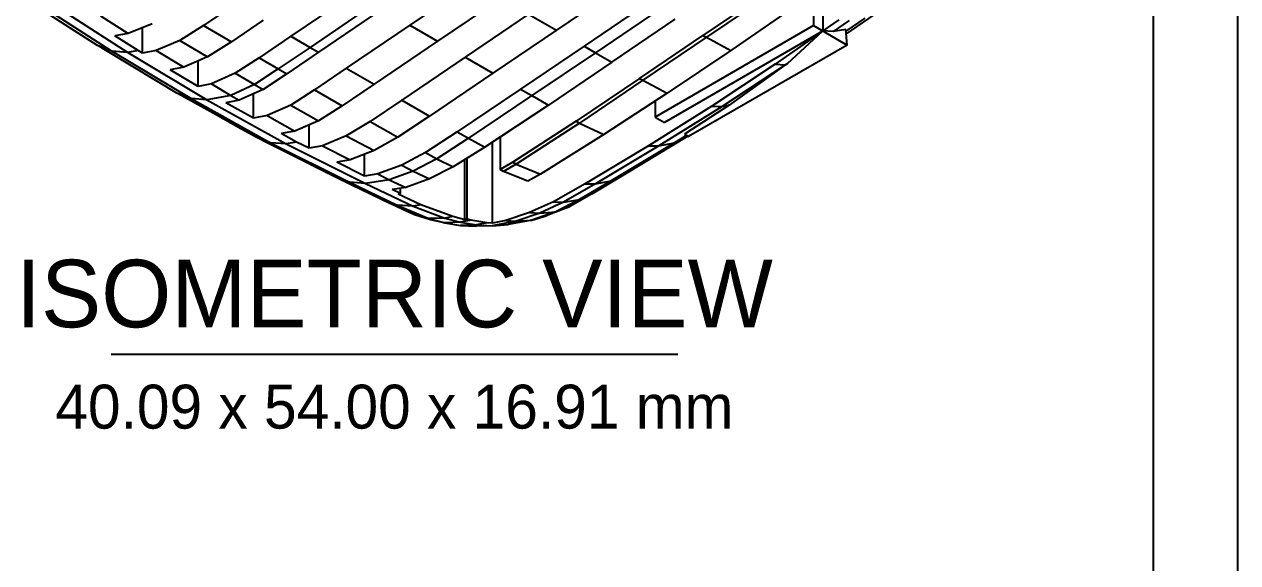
# Model space of a CAD drawing. Header units: millimetres. Extents: x 5 to 601, y 5 to 415.
# Drawn here: x 517.1 to 589, y 319.4 to 351.3 of the extents above; entities that cross this region are included whole.
import ezdxf
from ezdxf.enums import TextEntityAlignment as Align

# ---------------------------------------------------------------- set-up
doc = ezdxf.new("R2010")
doc.units = ezdxf.units.MM
for name, color, linetype in [('FRAME', 7, 'CONTINUOUS'), ('TEXT', 3, 'CONTINUOUS'), ('TITLE', 7, 'CONTINUOUS'), ('VISIBLE', 7, 'CONTINUOUS')]:
    doc.layers.add(name, color=color, linetype=linetype)

msp = doc.modelspace()

# ---------------------------------------------------------------- linework, layer by layer
at = {"layer": 'FRAME'}
msp.add_line((584, 10), (584, 410), dxfattribs=at)
at = {"layer": 'TEXT'}
msp.add_line((522.2, 331.732271), (555.8, 331.732271), dxfattribs=at)
at = {"layer": 'TITLE'}
msp.add_line((589, 5), (589, 415), dxfattribs=at)
at = {"layer": 'VISIBLE'}
for p, q in [((543.667416, 353.776245), (539.907852, 351.227794)), ((552.361406, 353.474183), (548.601843, 350.928605)), ((564.404227, 353.504156), (564.404227, 350.884889)), ((517.549729, 352.721524), (522.249184, 349.691388)), ((518.48962, 352.63036), (523.189074, 349.616503)), ((536.618235, 353.125187), (532.858671, 350.573961)), ((545.312225, 352.828133), (541.552661, 350.281202)), ((554.006215, 352.524932), (550.246652, 349.978214)), ((561.055396, 353.166264), (557.295833, 350.625825)), ((561.254653, 353.051453), (557.49509, 350.510784)), ((563.851571, 353.117513), (563.851571, 351.200487)), ((520.029161, 350.902736), (518.384352, 351.959865)), ((529.569053, 352.477021), (527.689272, 351.20078)), ((537.757382, 352.465395), (533.997819, 349.914958)), ((538.263044, 352.174386), (534.50348, 349.623715)), ((546.957034, 351.878995), (543.19747, 349.334952)), ((546.957034, 351.878995), (548.601843, 350.928605)), ((554.675417, 352.138722), (550.915854, 349.591541)), ((562.700205, 352.312007), (558.940642, 349.720427)), ((567.7399, 352.049077), (565.781026, 350.712173)), ((521.579981, 351.776281), (523.22479, 350.743843)), ((524.634626, 351.303644), (523.22479, 350.743843)), ((527.689272, 351.20078), (526.279435, 350.311658)), ((527.689272, 351.20078), (529.334081, 350.249629)), ((531.213862, 351.525491), (529.334081, 350.249629)), ((539.907852, 351.227794), (536.148289, 348.676363)), ((539.907852, 351.227794), (541.552661, 350.281202)), ((551.891461, 349.028274), (555.651024, 351.575455)), ((563.851571, 351.200487), (554.452663, 345.774025)), ((563.851571, 351.200487), (565.84132, 350.051705)), ((565.344118, 351.542681), (564.404227, 350.884889)), ((565.954107, 351.508167), (565.014216, 350.853193)), ((566.893998, 351.652511), (565.766046, 350.876253)), ((521.403282, 350.01958), (520.029161, 350.902736)), ((523.22479, 350.743843), (522.425883, 350.604393)), ((523.800003, 349.731254), (522.425883, 350.604393)), ((524.070692, 349.56906), (524.070692, 351.079724)), ((532.858671, 350.573961), (530.97889, 349.298479)), ((532.858671, 350.573961), (533.997819, 349.914958)), ((548.601843, 350.928605), (544.842279, 348.389119)), ((553.53627, 348.078643), (557.295833, 350.625825)), ((557.49509, 350.510784), (553.735526, 347.963602)), ((564.375835, 350.865018), (555.005319, 345.454949)), ((557.295833, 350.625825), (557.49509, 350.510784)), ((557.49509, 350.510784), (558.940642, 349.720427)), ((564.375835, 350.865018), (561.584555, 348.911515)), ((562.303517, 348.96421), (564.375836, 350.86502)), ((565.014216, 350.853193), (564.404227, 350.884889)), ((565.757148, 350.973723), (565.014216, 350.853193)), ((565.84132, 350.051705), (565.757148, 350.973723)), ((521.67397, 349.857478), (521.403282, 350.01958)), ((522.249184, 349.691388), (521.403282, 350.01958)), ((523.318779, 348.872483), (521.67397, 349.857478)), ((522.249184, 349.691388), (526.948638, 346.876139)), ((523.189074, 349.616503), (522.249184, 349.691388)), ((523.800003, 349.731254), (523.189074, 349.616503)), ((524.070692, 349.56906), (523.800003, 349.731254)), ((524.869599, 349.719156), (524.070692, 349.56906)), ((526.279435, 350.311658), (524.869599, 349.719156)), ((524.869599, 349.719156), (526.514408, 348.733819)), ((526.279435, 350.311658), (527.924244, 349.345693)), ((529.334081, 350.249629), (527.924244, 349.345693)), ((533.997819, 349.914958), (532.118037, 348.639739)), ((533.997819, 349.914958), (534.50348, 349.623715)), ((541.552661, 350.281202), (537.793098, 347.729011)), ((550.246652, 349.978214), (546.487088, 347.443287)), ((550.246652, 349.978214), (550.915854, 349.591541)), ((558.940642, 349.720427), (555.181079, 347.192441)), ((565.84132, 350.051705), (556.442412, 344.625243)), ((523.189074, 349.616503), (527.888529, 346.800169)), ((527.924244, 349.345693), (526.514408, 348.733819)), ((527.36031, 347.597956), (527.36031, 349.100943)), ((530.97889, 349.298479), (529.569053, 348.379729)), ((530.97889, 349.298479), (532.118037, 348.639739)), ((534.50348, 349.623715), (532.623699, 348.348496)), ((543.19747, 349.334952), (539.437907, 346.785594)), ((543.19747, 349.334952), (544.842279, 348.389119)), ((550.915854, 349.591541), (547.156291, 347.058468)), ((551.891461, 349.028274), (548.131897, 346.496328)), ((550.915854, 349.591541), (551.891461, 349.028274)), ((562.303517, 348.96421), (562.194544, 348.888271)), ((562.211556, 348.891473), (562.303517, 348.96421)), ((524.963588, 347.887488), (523.318779, 348.872483)), ((526.514408, 348.733819), (525.715501, 348.583508)), ((527.36031, 347.597956), (525.715501, 348.583508)), ((529.569053, 348.379729), (528.159217, 347.748482)), ((529.569053, 348.379729), (530.708201, 347.710729)), ((532.118037, 348.639739), (530.708201, 347.710729)), ((532.623699, 348.348496), (531.213862, 347.424975)), ((532.118037, 348.639739), (532.623699, 348.348496)), ((536.148289, 348.676363), (534.268507, 347.401145)), ((536.148289, 348.676363), (537.793098, 347.729011)), ((544.842279, 348.389119), (541.082716, 345.846978)), ((561.584555, 348.911515), (557.824991, 346.42317)), ((562.194544, 348.888271), (558.434981, 346.408378)), ((562.211556, 348.891473), (558.849762, 346.491236)), ((561.584555, 348.911515), (562.194544, 348.888271)), ((562.194544, 348.888271), (562.211556, 348.891473)), ((526.102736, 347.205308), (524.963588, 347.887488)), ((528.159217, 347.748482), (527.36031, 347.597956)), ((528.159217, 347.748482), (529.298365, 347.066065)), ((530.708201, 347.710729), (529.298365, 347.066065)), ((530.708201, 347.710729), (531.213862, 347.424975)), ((537.793098, 347.729011), (535.913316, 346.453793)), ((553.53627, 348.078643), (549.776706, 345.548596)), ((553.735526, 347.963602), (549.975963, 345.433786)), ((553.53627, 348.078643), (553.735526, 347.963602)), ((553.735526, 347.963602), (555.181079, 347.192441)), ((526.608397, 346.924494), (526.102736, 347.205308)), ((526.948638, 346.876139), (526.102736, 347.205308)), ((528.253206, 346.011063), (526.608397, 346.924494)), ((526.948638, 346.876139), (531.648092, 344.269267)), ((527.888529, 346.800169), (526.948638, 346.876139)), ((529.298365, 347.066065), (527.888529, 346.800169)), ((527.888529, 346.800169), (532.587983, 344.193296)), ((529.804026, 346.785449), (529.005119, 346.634841)), ((529.298365, 347.066065), (529.804026, 346.785449)), ((531.213862, 347.424975), (529.804026, 346.785449)), ((530.649928, 345.722271), (530.649928, 347.169164)), ((534.268507, 347.401145), (532.858671, 346.495476)), ((534.268507, 347.401145), (535.913316, 346.453793)), ((539.437907, 346.785594), (537.558125, 345.519269)), ((539.437907, 346.785594), (541.082716, 345.846978)), ((546.487088, 347.443287), (542.727525, 344.908363)), ((547.156291, 347.058468), (543.396727, 344.526481)), ((546.487088, 347.443287), (547.156291, 347.058468)), ((547.156291, 347.058468), (548.131897, 346.496328)), ((555.181079, 347.192441), (551.421515, 344.746083)), ((530.649928, 345.722271), (529.005119, 346.634841)), ((532.858671, 346.495476), (531.448835, 345.872664)), ((532.858671, 346.495476), (534.50348, 345.565977)), ((535.913316, 346.453793), (534.50348, 345.565977)), ((548.131897, 346.496328), (544.372334, 343.99701)), ((557.824991, 346.42317), (554.065428, 344.084479)), ((554.452663, 346.718459), (554.452663, 345.774025)), ((558.434981, 346.408378), (554.675417, 344.073914)), ((558.849762, 346.491236), (556.191461, 344.770129)), ((557.824991, 346.42317), (558.434981, 346.408378)), ((558.434981, 346.408378), (558.849762, 346.491236)), ((529.898015, 345.097632), (528.253206, 346.011063)), ((531.448835, 345.872664), (530.649928, 345.722271)), ((531.448835, 345.872664), (533.093644, 344.959879)), ((534.50348, 345.565977), (533.093644, 344.959879)), ((537.558125, 345.519269), (536.148289, 344.6647)), ((537.558125, 345.519269), (539.202934, 344.600406)), ((541.082716, 345.846978), (539.202934, 344.600406)), ((549.776706, 345.548596), (546.017143, 343.104357)), ((549.975963, 345.433786), (546.2164, 342.996219)), ((549.776706, 345.548596), (549.975963, 345.433786)), ((549.975963, 345.433786), (551.421515, 344.746083)), ((554.452663, 345.774025), (555.005319, 345.454949)), ((530.80219, 344.595506), (529.898015, 345.097632)), ((533.093644, 344.959879), (532.294737, 344.809701)), ((533.198912, 344.308048), (532.294737, 344.809701)), ((533.939546, 343.936658), (533.939546, 345.323538)), ((536.148289, 344.6647), (534.738453, 344.082841)), ((536.148289, 344.6647), (537.793098, 343.797877)), ((542.727525, 344.908363), (540.847743, 343.681544)), ((542.727525, 344.908363), (543.396727, 344.526481)), ((551.421515, 344.746083), (547.661952, 342.397818)), ((556.404637, 344.647052), (552.701647, 342.41613)), ((556.320905, 344.695395), (555.615308, 344.256243)), ((555.615308, 344.256243), (556.399388, 344.650082)), ((556.191461, 344.770129), (556.442412, 344.625243)), ((531.542824, 344.221744), (530.80219, 344.595506)), ((531.648092, 344.269267), (530.80219, 344.595506)), ((533.187633, 343.391691), (531.542824, 344.221744)), ((531.648092, 344.269267), (536.347546, 341.925035)), ((532.587983, 344.193296), (531.648092, 344.269267)), ((533.198912, 344.308048), (532.587983, 344.193296)), ((532.587983, 344.193296), (537.287437, 341.855576)), ((533.939546, 343.936658), (533.198912, 344.308048)), ((534.738453, 344.082841), (533.939546, 343.936658)), ((534.738453, 344.082841), (536.383262, 343.249445)), ((539.202934, 344.600406), (537.793098, 343.797877)), ((543.396727, 344.526481), (541.516946, 343.307698)), ((544.372334, 343.99701), (542.492552, 342.8323)), ((543.396727, 344.526481), (544.372334, 343.99701)), ((544.807503, 339.497486), (544.807503, 344.286306)), ((545.26523, 344.590598), (545.26523, 342.674939)), ((554.065428, 344.084479), (550.305865, 341.821666)), ((554.675417, 344.073914), (550.915854, 341.825188)), ((555.615308, 344.256243), (551.855745, 342.010773)), ((554.065428, 344.084479), (554.675417, 344.073914)), ((554.675417, 344.073914), (555.615308, 344.256243)), ((534.832442, 342.561638), (533.187633, 343.391691)), ((536.383262, 343.249445), (535.584355, 343.111872)), ((537.793098, 343.797877), (536.383262, 343.249445)), ((537.229164, 342.287086), (537.229164, 343.578504)), ((540.847743, 343.681544), (539.437907, 342.931054)), ((541.516946, 343.307698), (540.107109, 342.578381)), ((540.847743, 343.681544), (541.516946, 343.307698)), ((541.516946, 343.307698), (542.492552, 342.8323)), ((543.173973, 339.706241), (543.173973, 343.254508)), ((543.314957, 339.735301), (543.314957, 343.341861)), ((535.501644, 342.223925), (534.832442, 342.561638)), ((537.229164, 342.287086), (535.584355, 343.111872)), ((539.437907, 342.931054), (538.028071, 342.416049)), ((540.107109, 342.578381), (538.697273, 342.076976)), ((539.437907, 342.931054), (540.107109, 342.578381)), ((540.107109, 342.578381), (541.082716, 342.122135)), ((542.492552, 342.8323), (541.082716, 342.122135)), ((546.017143, 343.104357), (545.26523, 342.674939)), ((545.464487, 342.571218), (545.26523, 342.674939)), ((546.2164, 342.996219), (545.464487, 342.571218)), ((546.910039, 341.99051), (545.464487, 342.571218)), ((546.017143, 343.104357), (546.2164, 342.996219)), ((546.2164, 342.996219), (547.661952, 342.397818)), ((536.477251, 341.752508), (535.501644, 342.223925)), ((536.347546, 341.925035), (535.501644, 342.223925)), ((536.347546, 341.925035), (539.167219, 340.568419)), ((537.287437, 341.855576), (536.347546, 341.925035)), ((538.12206, 340.95773), (536.477251, 341.752508)), ((538.028071, 342.416049), (537.229164, 342.287086)), ((538.697273, 342.076976), (537.287437, 341.855576)), ((537.287437, 341.855576), (540.107109, 340.500046)), ((538.028071, 342.416049), (538.697273, 342.076976)), ((538.697273, 342.076976), (539.67288, 341.616599)), ((541.082716, 342.122135), (539.67288, 341.616599)), ((547.661952, 342.397818), (546.910039, 341.99051)), ((550.305865, 341.821666), (548.426083, 340.764167)), ((550.915854, 341.825188), (549.036072, 340.73881)), ((551.855745, 342.010773), (549.975963, 340.900519)), ((550.305865, 341.821666), (550.915854, 341.825188)), ((552.701647, 342.41613), (550.821865, 341.298062)), ((550.915854, 341.825188), (551.855745, 342.010773)), ((551.855745, 342.010773), (552.701647, 342.41613)), ((539.67288, 341.616599), (538.873973, 341.486245)), ((539.367415, 341.25092), (538.873973, 341.486245)), ((539.367415, 341.25092), (539.226432, 341.22748)), ((540.577055, 340.582166), (539.226432, 341.22748)), ((539.367415, 341.25092), (539.367415, 341.566758)), ((550.821865, 341.298062), (549.412029, 340.488325)), ((549.975963, 340.900519), (550.821865, 341.298062)), ((538.321317, 340.861448), (538.12206, 340.95773)), ((539.766869, 340.189604), (538.321317, 340.861448)), ((539.167219, 340.568419), (538.321317, 340.861448)), ((539.167219, 340.568419), (541.047, 339.782668)), ((540.107109, 340.500046), (539.167219, 340.568419)), ((540.577055, 340.582166), (540.107109, 340.500046)), ((540.107109, 340.500046), (541.986891, 339.795691)), ((542.456836, 339.892282), (540.577055, 340.582166)), ((548.426083, 340.764167), (547.016247, 340.131362)), ((549.036072, 340.73881), (547.626236, 340.089805)), ((549.412029, 340.488325), (548.002192, 339.940469)), ((548.426083, 340.764167), (549.036072, 340.73881)), ((549.975963, 340.900519), (548.566127, 340.177714)), ((548.566127, 340.177714), (548.909549, 340.303817)), ((548.909549, 340.303817), (549.412029, 340.488325)), ((549.036072, 340.73881), (549.975963, 340.900519)), ((540.201098, 339.987788), (539.766869, 340.189604)), ((541.140989, 339.693457), (540.201098, 339.987788)), ((541.047, 339.782668), (540.201098, 339.987788)), ((541.986891, 339.795691), (541.047, 339.782668)), ((541.047, 339.782668), (541.986891, 339.525453)), ((541.986891, 339.525453), (541.140989, 339.693457)), ((542.456836, 339.892282), (541.986891, 339.795691)), ((541.986891, 339.795691), (542.926782, 339.5515)), ((543.173973, 339.706241), (542.456836, 339.892282)), ((543.537711, 339.677539), (542.926782, 339.5515)), ((543.314957, 339.735301), (543.173973, 339.706241)), ((543.537711, 339.677539), (543.314957, 339.735301)), ((544.477602, 339.518399), (543.537711, 339.677539)), ((546.2164, 339.610106), (544.806564, 339.343124)), ((545.606411, 339.652368), (544.807503, 339.497486)), ((547.016247, 340.131362), (545.606411, 339.652368)), ((545.606411, 339.652368), (546.2164, 339.610106)), ((547.156291, 339.68065), (545.746454, 339.429948)), ((547.626236, 340.089805), (546.2164, 339.610106)), ((546.2164, 339.610106), (547.156291, 339.68065)), ((547.016247, 340.131362), (547.626236, 340.089805)), ((548.222705, 340.056634), (547.156291, 339.68065)), ((547.156291, 339.68065), (548.002192, 339.940469)), ((547.626236, 340.089805), (548.566127, 340.177714)), ((548.566127, 340.177714), (548.222705, 340.056634)), ((542.926782, 339.5515), (541.986891, 339.525453)), ((541.986891, 339.525453), (542.926782, 339.367001)), ((542.926782, 339.5515), (543.866673, 339.398474)), ((543.866673, 339.398474), (542.926782, 339.367001)), ((542.926782, 339.367001), (543.866673, 339.332271)), ((544.477602, 339.518399), (543.866673, 339.398474)), ((543.866673, 339.398474), (544.806564, 339.343124)), ((544.806564, 339.343124), (543.866673, 339.332271)), ((544.807503, 339.497486), (544.477602, 339.518399)), ((544.806564, 339.343124), (545.746454, 339.429948))]:
    msp.add_line(p, q, dxfattribs=at)

# ---------------------------------------------------------------- texts
at = {"layer": 'TEXT'}
for s, height, p in [('ISOMETRIC VIEW', 4, (539, 333.332271)), ('40.09 x 54.00 x 16.91 mm', 2.6, (539, 327.332271))]:
    msp.add_text(s, height=height, dxfattribs=at).set_placement(p, align=Align.CENTER)

doc.saveas('drawing.dxf')
